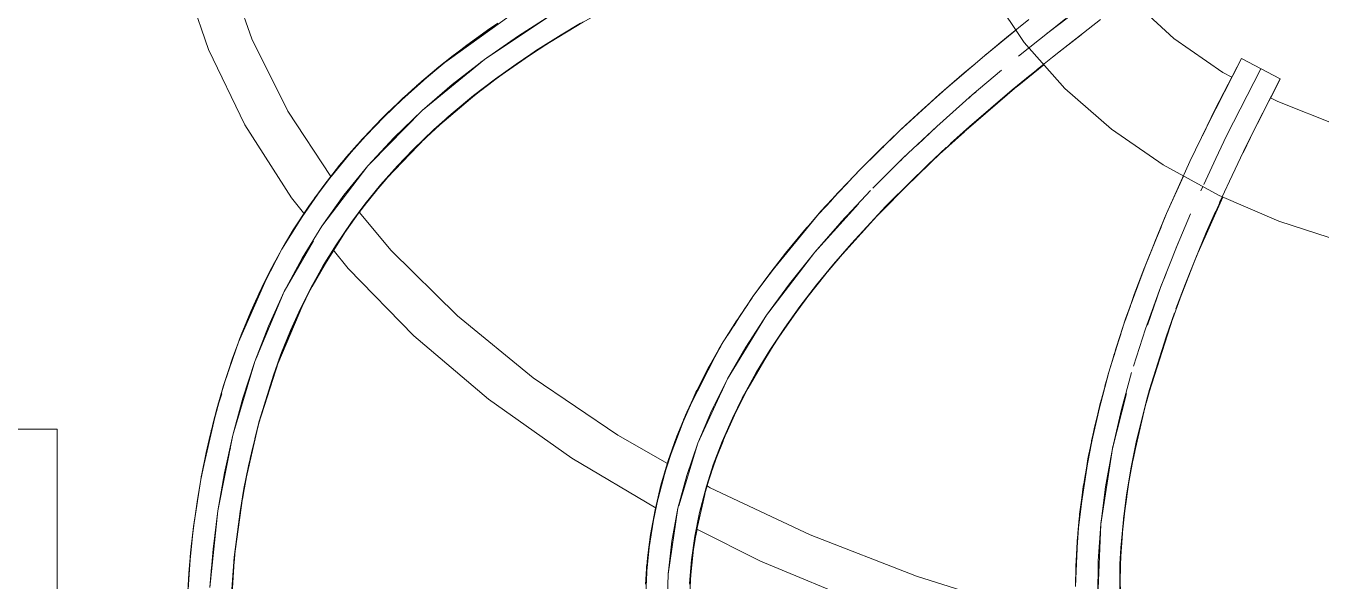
# Model space of a CAD drawing. Header units: inches. Extents: x -578 to 1873, y 397 to 1812.
# Drawn here: x 727.3 to 786.1, y 870.4 to 895.6 of the extents above; entities that cross this region are included whole.
import ezdxf

# ---------------------------------------------------------------- set-up
doc = ezdxf.new("R2010")
doc.units = ezdxf.units.IN
doc.header["$MEASUREMENT"] = 0
for name, color, linetype, lineweight in [('A-FLOR-HRAL', 11, 'Continuous', 9), ('A-GENM', 13, 'Continuous', 9), ('A-WALL', 113, 'Continuous', 13)]:
    doc.layers.add(name, color=color, linetype=linetype, lineweight=lineweight)

# ---------------------------------------------------------------- blocks, each defined once
blk = doc.blocks.new('3D Cad File Example_dwg_Railing - Balustrade Pier_23-1718561-_3D_-3549-Level 1')
at = {"layer": 'A-FLOR-HRAL'}
for p, q in [((-9.556, -4.622), (-9.556, 9.556)), ((-7.623, 9.556), (-9.556, 9.556)), ((-0.447, 9.556), (-4.288, 9.556)), ((9.556, 9.556), (1.553, 9.556)), ((9.556, -2.996), (9.556, 9.556)), ((9.556, -9.556), (9.556, -5.425)), ((-9.556, -9.556), (-9.556, -7.3)), ((-9.556, -9.556), (-6.633, -9.556)), ((-2.589, -9.556), (-0.447, -9.556)), ((1.553, -9.556), (9.556, -9.556))]:
    blk.add_line(p, q, dxfattribs=at)
blk = doc.blocks.new('3D Cad File Example_dwg_Railing - Railing-2111524-_3D_-3550-Level 1')
at = {"layer": 'A-FLOR-HRAL'}
for p, q in [((-185.453, -311.58), (-185.453, -345.593)), ((-171.653, -311.58), (-171.653, -317.974)), ((-178.553, -317.334), (-178.553, -345.593)), ((-171.653, -322.561), (-171.653, -345.593))]:
    blk.add_line(p, q, dxfattribs=at)
blk.add_blockref('3D Cad File Example_dwg_Railing - Balustrade Pier_23-1718561-_3D_-3549-Level 1', (-178.553, -302.023))
blk = doc.blocks.new('3D Cad File Example_dwg_AC_Bandstand Canopy - AC_Bandstand Canopy-1783121-_3D_-3560-Level 1')
at = {"layer": 'A-GENM'}
for p, q in [((-60.154, -10.123), (-61.329, -6.774)), ((-63.311, -7.11), (-62.119, -10.607)), ((-25.046, -10.297), (-26.579, -7.983)), ((-18.243, -10.104), (-20.137, -8.359)), ((-58.507, -13.418), (-60.154, -10.123)), ((-25.046, -10.297), (-23.195, -12.384)), ((-16.022, -11.652), (-18.243, -10.104)), ((-60.459, -14.031), (-62.119, -10.607)), ((-15.613, -11.868), (-16.022, -11.652)), ((-23.195, -12.384), (-21.075, -14.238)), ((-13.515, -12.978), (-13.845, -12.803)), ((-56.559, -16.382), (-58.507, -13.418)), ((-10.769, -14.065), (-13.515, -12.978)), ((-58.34, -17.359), (-60.459, -14.031)), ((-21.075, -14.238), (-18.725, -15.86)), ((-18.725, -15.86), (-16.178, -17.25)), ((-57.796, -18.039), (-58.34, -17.359)), ((-13.466, -18.411), (-16.178, -17.25)), ((-53.819, -19.745), (-55.266, -17.997)), ((-10.617, -19.342), (-13.466, -18.411)), ((-55.775, -20.563), (-56.456, -19.713)), ((-53.819, -19.745), (-50.802, -22.718)), ((-55.775, -20.563), (-52.784, -23.617)), ((-47.36, -25.525), (-50.802, -22.718)), ((-49.385, -26.498), (-52.784, -23.617)), ((-47.36, -25.525), (-43.52, -28.137)), ((-49.385, -26.498), (-45.606, -29.18)), ((-41.258, -29.422), (-43.52, -28.137)), ((-45.606, -29.18), (-41.775, -31.463)), ((-39.312, -30.528), (-39.453, -30.448)), ((-34.772, -32.673), (-39.312, -30.528)), ((-37.022, -33.865), (-39.928, -32.414)), ((-34.772, -32.673), (-29.937, -34.552)), ((-37.022, -33.865), (-32.282, -35.829)), ((-24.848, -36.146), (-29.937, -34.552))]:
    blk.add_line(p, q, dxfattribs=at)
blk = doc.blocks.new('3D Cad File Example_dwg_AC_Bandstand Canopy Rib Centerplane - AC_Bandstand Canopy Rib Centerplane-1775953-_3D_-V106-Level 1')
at = {"layer": 'A-GENM'}
for p, q in [((-146.392, -273.552), (-149.58, -275.67)), ((-148.031, -274.588), (-146.392, -273.552)), ((-148.031, -274.588), (-149.58, -275.67)), ((-148.031, -274.588), (-148.134, -274.664)), ((-148.031, -274.588), (-147.931, -274.528)), ((-152.409, -277.979), (-149.58, -275.67)), ((-151.04, -276.8), (-149.58, -275.67)), ((-149.58, -275.67), (-150.347, -276.296)), ((-149.736, -275.791), (-149.58, -275.67)), ((-149.404, -275.543), (-149.58, -275.67)), ((-152.409, -277.979), (-151.04, -276.8)), ((-150.967, -276.746), (-151.04, -276.8)), ((-152.409, -277.979), (-154.737, -280.358)), ((-153.686, -279.21), (-152.409, -277.979)), ((-154.871, -280.495), (-153.206, -278.794)), ((-153.686, -279.21), (-154.871, -280.495)), ((-153.686, -279.21), (-153.769, -279.306)), ((-153.686, -279.21), (-153.638, -279.166)), ((-154.871, -280.495), (-156.961, -283.234)), ((-154.871, -280.495), (-155.963, -281.836)), ((-154.871, -280.495), (-155.417, -281.183)), ((-154.679, -280.281), (-154.871, -280.495)), ((-155.963, -281.836), (-156.961, -283.234)), ((-156.961, -283.234), (-156.709, -282.871)), ((-157.864, -284.692), (-156.961, -283.234)), ((-158.672, -286.21), (-157.344, -283.901)), ((-157.864, -284.692), (-158.672, -286.21)), ((-157.864, -284.692), (-158.106, -285.183)), ((-158.672, -286.21), (-160.015, -289.397)), ((-158.672, -286.21), (-159.388, -287.781)), ((-159.078, -287.152), (-159.388, -287.781)), ((-159.388, -287.781), (-160.015, -289.397)), ((-161.013, -292.74), (-160.015, -289.397)), ((-160.015, -289.397), (-160.556, -291.053)), ((-160.315, -290.332), (-160.015, -289.397)), ((-160.015, -289.397), (-159.863, -289.035)), ((-160.015, -289.397), (-159.994, -289.341)), ((-161.013, -292.74), (-160.556, -291.053)), ((-160.677, -291.548), (-160.556, -291.053)), ((-160.476, -290.827), (-160.556, -291.053)), ((-160.832, -292.058), (-161.013, -292.74)), ((-161.688, -296.183), (-161.013, -292.74)), ((-161.389, -294.453), (-161.013, -292.74)), ((-161.135, -293.289), (-161.013, -292.74)), ((-161.13, -293.396), (-161.118, -293.345)), ((-161.688, -296.183), (-161.389, -294.453)), ((-161.59, -295.625), (-161.688, -296.183)), ((-162.062, -299.668), (-161.688, -296.183)), ((-161.688, -296.183), (-161.911, -297.924)), ((-161.821, -297.239), (-161.688, -296.183)), ((-161.911, -297.924), (-161.821, -297.326)), ((-162.062, -299.668), (-161.911, -297.924)), ((-161.925, -298.136), (-161.911, -297.924)), ((-161.983, -298.736), (-162.062, -299.668))]:
    blk.add_line(p, q, dxfattribs=at)
blk = doc.blocks.new('3D Cad File Example_dwg_AC_Bandstand Canopy Rib Centerplane - AC_Bandstand Canopy Rib Centerplane-1775952-_3D_-3565-Level 1')
at = {"layer": 'A-GENM'}
for p, q in [((-58.774, -230.139), (-58.722, -228.619)), ((-59.219, -233.146), (-58.774, -230.139)), ((-58.939, -231.649), (-58.774, -230.139)), ((-58.774, -230.139), (-58.796, -230.328)), ((-58.939, -231.649), (-58.9, -231.115)), ((-58.939, -231.649), (-59.219, -233.146)), ((-58.939, -231.649), (-58.978, -231.824)), ((-59.219, -233.146), (-59.177, -232.925)), ((-59.252, -233.253), (-60.124, -236.103)), ((-59.219, -233.146), (-59.615, -234.63)), ((-59.615, -234.63), (-60.124, -236.103)), ((-60.124, -236.103), (-61.473, -239.021)), ((-60.744, -237.566), (-60.124, -236.103)), ((-60.744, -237.566), (-61.473, -239.021)), ((-60.832, -237.731), (-60.744, -237.566)), ((-60.713, -237.486), (-60.744, -237.566)), ((-61.167, -238.36), (-61.473, -239.021)), ((-61.412, -238.902), (-61.473, -239.021)), ((-63.25, -241.909), (-61.473, -239.021)), ((-62.309, -240.468), (-61.473, -239.021)), ((-61.671, -239.369), (-61.473, -239.021)), ((-63.25, -241.909), (-62.309, -240.468)), ((-62.309, -240.468), (-62.363, -240.546)), ((-62.309, -240.468), (-62.249, -240.356)), ((-63.25, -241.909), (-65.437, -244.777)), ((-63.25, -241.909), (-64.293, -243.345)), ((-63.407, -242.128), (-63.25, -241.909)), ((-63.038, -241.58), (-63.25, -241.909)), ((-64.293, -243.345), (-65.437, -244.777)), ((-64.293, -243.345), (-64.36, -243.424)), ((-64.256, -243.291), (-64.293, -243.345)), ((-65.437, -244.777), (-67.426, -246.977)), ((-65.437, -244.777), (-66.68, -246.206)), ((-65.546, -244.904), (-65.437, -244.777)), ((-65.148, -244.411), (-65.437, -244.777)), ((-67.964, -247.575), (-66.68, -246.206)), ((-66.68, -246.206), (-66.794, -246.323)), ((-66.61, -246.122), (-66.68, -246.206)), ((-68.079, -247.694), (-69.453, -249.062)), ((-69.328, -248.934), (-69.453, -249.062)), ((-69.453, -249.062), (-70.978, -250.492)), ((-69.575, -249.174), (-69.453, -249.062)), ((-70.108, -249.651), (-70.978, -250.492)), ((-72.594, -251.923), (-70.978, -250.492)), ((-71.254, -250.73), (-70.978, -250.492)), ((-70.917, -250.433), (-70.978, -250.492)), ((-73.923, -253.043), (-72.594, -251.923)), ((-72.751, -252.052), (-72.594, -251.923)), ((-72.594, -251.923), (-72.438, -251.781)), ((-76.088, -254.799), (-74.699, -253.681)), ((-76.088, -254.799), (-79.917, -257.699)), ((-76.088, -254.799), (-76.853, -255.395)), ((-76.088, -254.799), (-76.254, -254.925)), ((-76.088, -254.799), (-76.005, -254.731))]:
    blk.add_line(p, q, dxfattribs=at)
blk = doc.blocks.new('3D Cad File Example_dwg_AC_Bandstand Canopy Rib Centerplane - AC_Bandstand Canopy Rib Centerplane-1775951-_3D_-3564-Level 1')
at = {"layer": 'A-GENM'}
for p, q in [((-131.004, -194.121), (-133.727, -194.507)), ((-131.788, -194.218), (-131.638, -194.198)), ((-131.004, -194.121), (-131.638, -194.198)), ((-131.004, -194.121), (-128.347, -193.887)), ((-129.668, -193.985), (-131.004, -194.121)), ((-129.668, -193.985), (-128.347, -193.887)), ((-129.227, -193.958), (-127.039, -193.827)), ((-128.347, -193.887), (-125.745, -193.805)), ((-128.347, -193.887), (-127.039, -193.827)), ((-127.039, -193.827), (-127.09, -193.828)), ((-125.745, -193.805), (-127.039, -193.827)), ((-126.727, -193.823), (-127.039, -193.827)), ((-125.548, -193.824), (-127.039, -193.827)), ((-125.51, -193.811), (-125.745, -193.805)), ((-124.597, -193.82), (-125.745, -193.805)), ((-123.721, -193.861), (-125.461, -193.813)), ((-123.187, -193.876), (-124.328, -193.827)), ((-123.187, -193.876), (-123.604, -193.865)), ((-121.922, -193.969), (-123.324, -193.888)), ((-123.187, -193.876), (-122.024, -193.98)), ((-121.922, -193.969), (-123.187, -193.876)), ((-121.922, -193.969), (-122.075, -193.957)), ((-121.922, -193.969), (-120.663, -194.101)), ((-121.922, -193.969), (-119.411, -194.271)), ((-121.922, -193.969), (-121.508, -194.016)), ((-121.695, -194.009), (-120.663, -194.101)), ((-120.663, -194.101), (-120.209, -194.169)), ((-120.663, -194.101), (-119.411, -194.271)), ((-119.813, -194.229), (-118.354, -194.45)), ((-133.721, -194.506), (-136.528, -195.046)), ((-133.727, -194.507), (-136.528, -195.046)), ((-133.721, -194.506), (-134.744, -194.703)), ((-133.815, -194.523), (-133.721, -194.506)), ((-133.721, -194.506), (-133.727, -194.507)), ((-133.537, -194.478), (-133.721, -194.506)), ((-119.411, -194.271), (-119.548, -194.251)), ((-118.162, -194.479), (-119.411, -194.271)), ((-119.411, -194.271), (-116.917, -194.726)), ((-119.411, -194.271), (-118.671, -194.405)), ((-116.729, -194.785), (-118.162, -194.479)), ((-118.162, -194.479), (-116.917, -194.726)), ((-116.58, -194.806), (-116.917, -194.726)), ((-114.43, -195.335), (-116.917, -194.726)), ((-115.673, -195.011), (-116.917, -194.726)), ((-115.673, -195.011), (-116.146, -194.91)), ((-115.673, -195.011), (-114.928, -195.217)), ((-114.43, -195.335), (-115.673, -195.011)), ((-114.633, -195.281), (-114.43, -195.335)), ((-114.43, -195.335), (-113.186, -195.698)), ((-114.43, -195.335), (-111.939, -196.099)), ((-114.43, -195.335), (-113.585, -195.592)), ((-114.166, -195.427), (-113.189, -195.697)), ((-113.186, -195.698), (-112.969, -195.771)), ((-113.186, -195.698), (-111.939, -196.099)), ((-112.291, -195.999), (-111.365, -196.311)), ((-111.939, -196.099), (-112.006, -196.077)), ((-111.449, -196.274), (-111.939, -196.099)), ((-109.434, -197.018), (-111.939, -196.099)), ((-110.689, -196.539), (-111.939, -196.099)), ((-110.786, -196.506), (-110.689, -196.539)), ((-109.703, -196.929), (-110.689, -196.539)), ((-109.434, -197.018), (-110.689, -196.539)), ((-109.738, -196.9), (-109.434, -197.018)), ((-109.012, -197.189), (-109.434, -197.018)), ((-108.172, -197.535), (-109.434, -197.018)), ((-109.434, -197.018), (-107.32, -197.914)), ((-109.434, -197.018), (-106.902, -198.092)), ((-108.172, -197.535), (-108.69, -197.33)), ((-108.172, -197.535), (-107.724, -197.737)), ((-108.172, -197.535), (-106.902, -198.092)), ((-104.334, -199.321), (-106.902, -198.092)), ((-105.623, -198.687), (-106.902, -198.092)), ((-106.583, -198.253), (-105.623, -198.687)), ((-104.334, -199.321), (-106.497, -198.286)), ((-104.334, -199.321), (-105.623, -198.687)), ((-104.334, -199.321), (-104.623, -199.178)), ((-101.719, -200.707), (-104.334, -199.321)), ((-103.033, -199.995), (-104.334, -199.321)), ((-103.713, -199.644), (-104.334, -199.321)), ((-103.033, -199.995), (-103.311, -199.854)), ((-102.503, -200.289), (-103.033, -199.995)), ((-101.719, -200.707), (-103.033, -199.995)), ((-101.719, -200.707), (-102.21, -200.44)), ((-100.39, -201.459), (-101.719, -200.707)), ((-101.719, -200.707), (-100.952, -201.141)), ((-101.719, -200.707), (-99.046, -202.249)), ((-100.39, -201.459), (-101.016, -201.112)), ((-100.39, -201.459), (-100.258, -201.538)), ((-100.39, -201.459), (-99.046, -202.249)), ((-99.906, -201.744), (-99.046, -202.249)), ((-98.341, -202.682), (-99.046, -202.249)), ((-96.33, -203.947), (-99.046, -202.249)), ((-99.046, -202.249), (-97.691, -203.079)), ((-97.9, -202.953), (-97.691, -203.079)), ((-97.691, -203.079), (-97.076, -203.48)), ((-96.33, -203.947), (-97.691, -203.079)), ((-97.017, -203.508), (-96.33, -203.947)), ((-96.33, -203.947), (-95.339, -204.609)), ((-96.33, -203.947), (-94.972, -204.854)), ((-96.33, -203.947), (-93.621, -205.799)), ((-95.698, -204.38), (-94.972, -204.854)), ((-94.845, -204.945), (-94.972, -204.854)), ((-94.972, -204.854), (-93.621, -205.799)), ((-94.608, -205.109), (-93.621, -205.799)), ((-93.652, -205.801), (-93.943, -205.593)), ((-92.286, -206.782), (-93.621, -205.799)), ((-90.973, -207.804), (-93.621, -205.799)), ((-93.621, -205.799), (-92.882, -206.343)), ((-92.286, -206.782), (-92.532, -206.606)), ((-92.286, -206.782), (-91.591, -207.339)), ((-92.286, -206.782), (-90.973, -207.804)), ((-90.973, -207.804), (-91.789, -207.17)), ((-89.688, -208.862), (-90.973, -207.804)), ((-90.973, -207.804), (-89.89, -208.697)), ((-90.973, -207.804), (-88.438, -209.959)), ((-90.606, -208.128), (-89.688, -208.862)), ((-89.688, -208.862), (-88.438, -209.959)), ((-89.364, -209.145), (-88.438, -209.959)), ((-89.037, -209.453), (-88.23, -210.185)), ((-87.803, -210.55), (-88.438, -209.959)), ((-88.438, -209.959), (-86.069, -212.263)), ((-88.438, -209.959), (-87.229, -211.092)), ((-87.505, -210.842), (-87.229, -211.092)), ((-86.567, -211.787), (-87.229, -211.092)), ((-86.069, -212.263), (-87.229, -211.092)), ((-86.93, -211.4), (-86.069, -212.263)), ((-84.964, -213.47), (-86.069, -212.263)), ((-83.921, -214.714), (-86.069, -212.263)), ((-86.069, -212.263), (-85.552, -212.83)), ((-84.964, -213.47), (-85.832, -212.56)), ((-84.964, -213.47), (-83.921, -214.714)), ((-84.38, -214.2), (-83.679, -215.077)), ((-83.921, -214.714), (-84.361, -214.187)), ((-83.469, -215.298), (-83.921, -214.714)), ((-82.046, -217.31), (-83.921, -214.714)), ((-82.946, -215.994), (-83.921, -214.714)), ((-83.04, -215.876), (-82.946, -215.994)), ((-82.946, -215.994), (-82.346, -216.925)), ((-82.046, -217.31), (-82.946, -215.994)), ((-82.728, -216.329), (-82.046, -217.31)), ((-81.995, -217.393), (-82.046, -217.31)), ((-82.046, -217.31), (-80.497, -220.05)), ((-82.046, -217.31), (-81.227, -218.662)), ((-81.704, -217.921), (-81.227, -218.662)), ((-81.133, -218.857), (-81.227, -218.662)), ((-80.497, -220.05), (-81.227, -218.662)), ((-80.623, -219.811), (-80.497, -220.05)), ((-80.248, -220.677), (-80.565, -220.026)), ((-80.316, -220.44), (-80.497, -220.05)), ((-79.328, -222.932), (-80.497, -220.05)), ((-79.862, -221.473), (-80.497, -220.05)), ((-79.328, -222.932), (-79.862, -221.473)), ((-79.682, -222.008), (-79.328, -222.932)), ((-79.482, -222.642), (-79.661, -222.092)), ((-79.305, -223.007), (-79.328, -222.932)), ((-78.902, -224.425), (-79.328, -222.932)), ((-79.328, -222.932), (-79.142, -223.691)), ((-78.59, -225.954), (-79.051, -224.066)), ((-78.902, -224.425), (-78.974, -224.205)), ((-78.902, -224.425), (-78.821, -224.916)), ((-78.902, -224.425), (-78.59, -225.954)), ((-78.59, -225.954), (-78.39, -227.517)), ((-78.59, -225.954), (-78.381, -228.219)), ((-78.484, -226.946), (-78.39, -227.517)), ((-78.39, -227.517), (-78.298, -229.115)), ((-78.431, -232.417), (-78.298, -229.115)), ((-78.313, -230.748), (-78.298, -229.115)), ((-78.296, -229.347), (-78.298, -229.115)), ((-78.313, -230.748), (-78.431, -232.417)), ((-78.965, -235.859), (-78.431, -232.417)), ((-78.65, -234.12), (-78.431, -232.417)), ((-78.431, -232.417), (-78.453, -232.602)), ((-78.407, -231.952), (-78.431, -232.417)), ((-78.965, -235.859), (-78.65, -234.12)), ((-78.677, -234.255), (-78.65, -234.12)), ((-78.639, -234.011), (-78.65, -234.12)), ((-78.965, -235.859), (-78.863, -235.273)), ((-79.599, -238.351), (-78.965, -235.859)), ((-79.376, -237.634), (-78.965, -235.859)), ((-78.987, -235.962), (-78.965, -235.859)), ((-79.839, -239.306), (-79.376, -237.634)), ((-79.926, -239.595), (-80.468, -241.289)), ((-81.144, -243.171), (-80.468, -241.289)), ((-80.468, -241.289), (-80.485, -241.335)), ((-80.458, -241.255), (-80.468, -241.289)), ((-81.144, -243.171), (-80.562, -241.458)), ((-81.144, -243.171), (-81.062, -242.937)), ((-81.144, -243.171), (-81.903, -245.088)), ((-81.144, -243.171), (-81.405, -243.803)), ((-81.144, -243.171), (-81.21, -243.333)), ((-82.52, -246.526), (-81.903, -245.088)), ((-81.964, -245.226), (-81.903, -245.088)), ((-81.867, -244.993), (-81.903, -245.088)), ((-82.982, -247.563), (-83.072, -247.759)), ((-83.114, -247.849), (-83.658, -249.031)), ((-83.658, -249.031), (-84.153, -250.059)), ((-84.153, -250.059), (-85.709, -253.118))]:
    blk.add_line(p, q, dxfattribs=at)
blk = doc.blocks.new('3D Cad File Example_dwg-2744-Level 1')
at = {"layer": 'A-WALL'}
for p, q in [((-151.643, -276.001), (-147.979, -273.36)), ((-143.956, -273.312), (-146.094, -274.54)), ((-149.007, -274.04), (-150.996, -275.487)), ((-148.972, -274.016), (-150.369, -275.01)), ((-150.369, -275.01), (-149.33, -274.262)), ((-149.118, -274.12), (-149.33, -274.262)), ((-145.081, -273.959), (-146.972, -275.111)), ((-145.211, -274.015), (-146.094, -274.54)), ((-124.831, -273.852), (-125.853, -274.673)), ((-123.603, -275.431), (-121.572, -273.855)), ((-149.74, -274.573), (-150.369, -275.01)), ((-148.14, -275.87), (-146.094, -274.54)), ((-146.094, -274.54), (-147.136, -275.197)), ((-146.223, -274.634), (-146.625, -274.886)), ((-125.42, -274.331), (-126.849, -275.493)), ((-125.853, -274.673), (-126.849, -275.493)), ((-126.196, -274.959), (-125.853, -274.673)), ((-125.853, -274.673), (-126.103, -274.884)), ((-125.853, -274.673), (-125.422, -274.329)), ((-125.853, -274.673), (-125.518, -274.408)), ((-125.853, -274.674), (-125.796, -274.627)), ((-125.796, -274.627), (-125.853, -274.673)), ((-123.603, -275.431), (-122.463, -274.543)), ((-150.672, -275.279), (-151.643, -276.001)), ((-150.369, -275.01), (-150.85, -275.38)), ((-150.718, -275.284), (-150.369, -275.01)), ((-150.369, -275.01), (-150.652, -275.236)), ((-148.971, -276.487), (-147.535, -275.477)), ((-148.14, -275.87), (-147.136, -275.197)), ((-147.668, -275.571), (-147.138, -275.219)), ((-147.294, -275.308), (-147.136, -275.197)), ((-146.949, -275.097), (-146.639, -274.903)), ((-126.849, -275.494), (-126.785, -275.439)), ((-124.445, -276.107), (-123.603, -275.431)), ((-123.777, -275.572), (-123.603, -275.431)), ((-153.746, -277.861), (-151.643, -276.001)), ((-150.996, -275.487), (-152.863, -277.042)), ((-151.643, -276.001), (-152.863, -277.042)), ((-151.949, -276.253), (-151.643, -276.001)), ((-151.643, -276.001), (-150.996, -275.487)), ((-151.46, -275.856), (-151.369, -275.78)), ((-151.251, -275.689), (-151.369, -275.78)), ((-150.075, -277.307), (-148.14, -275.87)), ((-149.079, -276.543), (-148.14, -275.87)), ((-126.849, -275.493), (-128.813, -277.178)), ((-127.779, -276.278), (-127.279, -275.861)), ((-127.779, -276.278), (-127.291, -275.872)), ((-127.779, -276.278), (-127.489, -276.041)), ((-125.594, -277.05), (-124.166, -275.889)), ((-125.371, -276.895), (-124.155, -275.902)), ((-116.734, -278.679), (-115.176, -275.616)), ((-116.375, -277.952), (-115.176, -275.616)), ((-116.375, -277.952), (-115.176, -275.616)), ((-113.407, -276.548), (-115.176, -275.616)), ((-152.345, -276.588), (-152.66, -276.869)), ((-152.586, -276.805), (-152.421, -276.653)), ((-152.51, -276.741), (-152.345, -276.588)), ((-151.949, -276.253), (-152.421, -276.653)), ((-152.202, -276.478), (-152.421, -276.653)), ((-152.421, -276.653), (-152.345, -276.588)), ((-152.345, -276.588), (-152.212, -276.478)), ((-151.949, -276.253), (-152.285, -276.553)), ((-151.949, -276.253), (-152.176, -276.459)), ((-151.949, -276.253), (-151.734, -276.083)), ((-151.949, -276.253), (-151.755, -276.107)), ((-150.998, -278.067), (-149.079, -276.543)), ((-150.075, -277.307), (-149.079, -276.543)), ((-149.761, -277.085), (-149.185, -276.646)), ((-149.258, -276.677), (-149.079, -276.543)), ((-148.766, -276.335), (-148.479, -276.13)), ((-127.779, -276.278), (-128.907, -277.261)), ((-128.275, -276.716), (-127.779, -276.278)), ((-128.222, -279.346), (-124.831, -276.43)), ((-127.779, -276.278), (-127.998, -276.478)), ((-125.594, -277.05), (-124.775, -276.375)), ((-125.387, -276.888), (-125.098, -276.647)), ((-114.951, -279.585), (-113.407, -276.548)), ((-113.407, -276.548), (-114.594, -278.862)), ((-114.594, -278.862), (-113.407, -276.548)), ((-113.407, -276.548), (-113.842, -277.405)), ((-113.407, -276.548), (-113.839, -277.406)), ((-113.839, -277.406), (-113.407, -276.548)), ((-154.59, -278.705), (-152.863, -277.042)), ((-152.83, -277.041), (-153.746, -277.861)), ((-153.746, -277.861), (-152.863, -277.042)), ((-153.074, -277.238), (-153.28, -277.421)), ((-149.818, -277.126), (-151.757, -278.757)), ((-151.713, -278.72), (-149.911, -277.203)), ((-149.943, -277.216), (-150.409, -277.592)), ((-130.712, -278.911), (-128.813, -277.178)), ((-129.712, -277.984), (-128.744, -277.117)), ((-128.813, -277.178), (-128.907, -277.261)), ((-125.594, -277.05), (-127.534, -278.716)), ((-153.5, -277.633), (-153.28, -277.421)), ((-150.075, -277.307), (-151.878, -278.849)), ((-150.998, -278.067), (-150.075, -277.307)), ((-150.605, -277.75), (-150.998, -278.067)), ((-130.712, -278.911), (-128.907, -277.261)), ((-129.712, -277.984), (-129.308, -277.627)), ((-129.712, -277.984), (-129.484, -277.789)), ((-153.746, -277.861), (-155.36, -279.536)), ((-153.746, -277.861), (-154.59, -278.705)), ((-154.373, -278.488), (-154.178, -278.285)), ((-154.178, -278.285), (-154.273, -278.388)), ((-154.269, -278.385), (-154.178, -278.285)), ((-154.02, -278.128), (-154.208, -278.326)), ((-154.02, -278.128), (-154.178, -278.285)), ((-154.178, -278.285), (-154.051, -278.163)), ((-154.178, -278.285), (-154.07, -278.185)), ((-154.02, -278.128), (-154.139, -278.257)), ((-154.02, -278.128), (-153.746, -277.861)), ((-154.02, -278.128), (-153.775, -277.902)), ((-153.776, -277.908), (-154.02, -278.128)), ((-150.998, -278.067), (-152.818, -279.754)), ((-150.998, -278.067), (-151.878, -278.849)), ((-150.998, -278.067), (-151.286, -278.324)), ((-130.648, -278.851), (-129.712, -277.984)), ((-130.161, -278.408), (-129.712, -277.984)), ((-130.151, -278.399), (-129.712, -277.984)), ((-116.9, -279.039), (-116.375, -277.952)), ((-116.375, -277.952), (-116.734, -278.679)), ((-116.575, -278.366), (-116.734, -278.679)), ((-156.16, -280.473), (-154.59, -278.705)), ((-155.36, -279.536), (-154.59, -278.705)), ((-155.033, -279.176), (-154.828, -278.963)), ((-153.529, -280.496), (-151.878, -278.849)), ((-152.818, -279.754), (-151.878, -278.849)), ((-151.634, -278.657), (-151.552, -278.584)), ((-130.712, -278.911), (-132.534, -280.7)), ((-130.712, -278.911), (-131.64, -279.805)), ((-130.712, -278.912), (-130.648, -278.851)), ((-129.407, -280.43), (-127.534, -278.716)), ((-128.889, -279.961), (-127.759, -278.947)), ((-128.391, -279.488), (-127.534, -278.716)), ((-128.004, -279.146), (-127.687, -278.866)), ((-117.51, -280.301), (-116.734, -278.679)), ((-116.949, -279.137), (-116.734, -278.679)), ((-114.594, -278.862), (-115.1, -279.91)), ((-114.951, -279.585), (-114.594, -278.862)), ((-155.36, -279.536), (-156.881, -281.391)), ((-155.36, -279.536), (-156.16, -280.473)), ((-155.36, -279.536), (-155.845, -280.095)), ((-154.882, -279.035), (-155.36, -279.536)), ((-155.033, -279.176), (-155.173, -279.335)), ((-152.233, -279.206), (-154.011, -281.063)), ((-152.229, -279.208), (-152.513, -279.482)), ((-114.951, -279.585), (-115.718, -281.191)), ((-115.139, -279.985), (-114.951, -279.585)), ((-114.886, -279.459), (-114.951, -279.585)), ((-156.015, -280.301), (-155.9, -280.159)), ((-155.9, -280.159), (-155.976, -280.257)), ((-155.9, -280.159), (-155.973, -280.254)), ((-155.845, -280.095), (-155.963, -280.242)), ((-155.701, -279.934), (-155.9, -280.159)), ((-155.9, -280.159), (-155.791, -280.041)), ((-155.9, -280.159), (-155.845, -280.095)), ((-155.845, -280.095), (-155.897, -280.165)), ((-155.692, -279.929), (-155.845, -280.095)), ((-155.737, -279.978), (-155.845, -280.095)), ((-152.818, -279.754), (-154.294, -281.358)), ((-153.18, -280.148), (-153.876, -280.904)), ((-152.818, -279.754), (-153.529, -280.496)), ((-131.64, -279.805), (-132.534, -280.7)), ((-131.946, -280.118), (-131.64, -279.805)), ((-131.852, -280.027), (-131.64, -279.805)), ((-131.446, -279.628), (-131.64, -279.805)), ((-131.584, -279.75), (-131.64, -279.805)), ((-128.755, -279.834), (-131.329, -282.33)), ((-130.42, -281.45), (-128.796, -279.876)), ((-128.584, -279.664), (-129.407, -280.43)), ((-156.16, -280.473), (-157.561, -282.337)), ((-156.16, -280.473), (-156.881, -281.391)), ((-156.366, -280.747), (-156.881, -281.391)), ((-156.562, -280.978), (-156.374, -280.745)), ((-155.014, -282.243), (-153.529, -280.496)), ((-154.294, -281.358), (-153.529, -280.496)), ((-154.204, -281.29), (-153.634, -280.641)), ((-134.265, -282.549), (-132.534, -280.7)), ((-132.485, -280.65), (-133.382, -281.585)), ((-131.201, -282.198), (-129.407, -280.43)), ((-118.055, -281.49), (-117.51, -280.301)), ((-155.619, -283.052), (-154.294, -281.358)), ((-155.014, -282.243), (-154.294, -281.358)), ((-133.062, -281.264), (-133.535, -281.749)), ((-133.508, -281.719), (-133.024, -281.224)), ((-130.247, -281.278), (-131.725, -282.764)), ((-130.315, -281.329), (-131.264, -282.265)), ((-118.573, -282.668), (-117.806, -280.961)), ((-118.055, -281.49), (-117.844, -281.042)), ((-117.854, -281.058), (-118.055, -281.49)), ((-116.164, -282.165), (-115.718, -281.191)), ((-156.881, -281.391), (-158.264, -283.413)), ((-158.116, -283.177), (-156.881, -281.391)), ((-156.881, -281.391), (-157.561, -282.337)), ((-157.282, -281.939), (-157.349, -282.043)), ((-157.182, -281.811), (-157.282, -281.939)), ((-155.307, -282.655), (-154.656, -281.822)), ((-155.291, -282.632), (-154.663, -281.83)), ((-155.038, -282.311), (-154.466, -281.598)), ((-133.382, -281.585), (-134.241, -282.522)), ((-133.508, -281.719), (-134.169, -282.447)), ((-133.886, -282.144), (-133.508, -281.719)), ((-133.794, -282.039), (-133.535, -281.749)), ((-133.382, -281.585), (-133.535, -281.749)), ((-133.535, -281.749), (-133.508, -281.719)), ((-133.382, -281.585), (-133.443, -281.653)), ((-118.055, -281.49), (-118.573, -282.668)), ((-118.241, -281.923), (-118.055, -281.49)), ((-118.055, -281.49), (-118.184, -281.799)), ((-117.139, -284.44), (-116.016, -281.919)), ((-116.769, -283.535), (-116.04, -281.909)), ((-158.784, -284.287), (-157.561, -282.337)), ((-158.264, -283.413), (-157.561, -282.337)), ((-156.32, -284.081), (-155.014, -282.243)), ((-155.619, -283.052), (-155.014, -282.243)), ((-155.131, -282.427), (-155.26, -282.604)), ((-134.392, -282.692), (-133.808, -282.079)), ((-134.252, -282.538), (-134.392, -282.692)), ((-131.329, -282.33), (-133.715, -284.969)), ((-132.9, -284.024), (-131.201, -282.198)), ((-131.329, -282.33), (-132.9, -284.024)), ((-131.329, -282.33), (-131.201, -282.198)), ((-131.274, -282.275), (-131.329, -282.33)), ((-157.911, -282.872), (-158.116, -283.177)), ((-158.062, -283.103), (-158.116, -283.177)), ((-158.062, -283.097), (-158, -282.996)), ((-158, -282.996), (-157.775, -282.664)), ((-156.32, -284.081), (-155.619, -283.052)), ((-155.619, -283.052), (-155.315, -282.664)), ((-136.655, -285.451), (-134.392, -282.692)), ((-135.887, -284.463), (-134.265, -282.549)), ((-135.887, -284.463), (-134.392, -282.692)), ((-135.097, -283.505), (-134.392, -282.692)), ((-135.097, -283.505), (-134.735, -283.099)), ((-134.265, -282.549), (-134.392, -282.692)), ((-118.573, -282.668), (-119.552, -285.052)), ((-119.113, -283.952), (-118.587, -282.699)), ((-116.347, -282.574), (-116.769, -283.535)), ((-158.784, -284.287), (-158.264, -283.413)), ((-158.422, -283.679), (-158.617, -283.998)), ((-158.116, -283.177), (-158.276, -283.439)), ((-158.116, -283.177), (-158.264, -283.413)), ((-158.116, -283.177), (-158.202, -283.331)), ((-157.179, -285.549), (-155.838, -283.403)), ((-135.03, -283.427), (-135.892, -284.469)), ((-135.097, -283.505), (-135.466, -283.964)), ((-135.03, -283.427), (-135.356, -283.832)), ((-135.03, -283.427), (-135.097, -283.505)), ((-135.03, -283.427), (-134.909, -283.291)), ((-134.94, -283.326), (-135.03, -283.427)), ((-135.03, -283.427), (-134.961, -283.347)), ((-119.113, -283.952), (-118.915, -283.493)), ((-119.097, -283.914), (-118.824, -283.278)), ((-119.097, -283.914), (-118.826, -283.283)), ((-118.945, -283.574), (-119.097, -283.914)), ((-116.769, -283.535), (-117.734, -285.896)), ((-116.769, -283.535), (-117.28, -284.754)), ((-159.828, -286.308), (-158.784, -284.287)), ((-159.326, -285.287), (-158.784, -284.287)), ((-158.648, -284.052), (-158.711, -284.164)), ((-158.617, -283.998), (-158.661, -284.081)), ((-158.66, -284.079), (-158.617, -283.998)), ((-158.648, -284.052), (-158.514, -283.832)), ((-158.648, -284.052), (-158.592, -283.964)), ((-158.648, -284.052), (-158.617, -283.998)), ((-158.555, -283.903), (-158.617, -283.998)), ((-158.558, -283.907), (-158.617, -283.998)), ((-157.442, -285.999), (-156.32, -284.081)), ((-156.901, -285.026), (-156.32, -284.081)), ((-132.9, -284.024), (-134.485, -285.912)), ((-132.9, -284.024), (-133.715, -284.969)), ((-119.097, -283.914), (-119.566, -285.087)), ((-119.097, -283.914), (-119.281, -284.392)), ((-119.159, -284.068), (-119.113, -283.952)), ((-119.097, -283.914), (-119.113, -283.952)), ((-158.981, -284.651), (-159.192, -285.03)), ((-156.613, -284.616), (-157.406, -285.981)), ((-156.549, -284.487), (-156.904, -285.08)), ((-137.378, -286.443), (-135.887, -284.463)), ((-136.655, -285.451), (-135.887, -284.463)), ((-117.28, -284.754), (-117.957, -286.506)), ((-117.28, -284.754), (-117.734, -285.896)), ((-160.758, -288.518), (-159.326, -285.287)), ((-159.326, -285.287), (-159.828, -286.308)), ((-159.326, -285.287), (-159.626, -285.884)), ((-159.192, -285.03), (-159.264, -285.172)), ((-156.901, -285.026), (-157.934, -286.979)), ((-157.442, -285.999), (-156.901, -285.026)), ((-156.901, -285.026), (-157.018, -285.235)), ((-137.378, -286.443), (-136.655, -285.451)), ((-136.862, -285.743), (-136.655, -285.451)), ((-136.771, -285.623), (-136.655, -285.451)), ((-136.699, -285.523), (-136.566, -285.333)), ((-136.566, -285.333), (-136.655, -285.451)), ((-136.621, -285.406), (-136.566, -285.333)), ((-136.417, -285.147), (-136.566, -285.333)), ((-134.047, -285.391), (-134.92, -286.5)), ((-133.715, -284.969), (-134.485, -285.912)), ((-120.434, -287.455), (-119.552, -285.052)), ((-119.609, -285.204), (-120.434, -287.455)), ((-120.155, -286.661), (-119.566, -285.087)), ((-119.577, -285.117), (-120.041, -286.347)), ((-119.566, -285.087), (-119.552, -285.052)), ((-117.499, -285.32), (-117.966, -286.533)), ((-159.726, -286.099), (-159.646, -285.926)), ((-159.692, -286.03), (-159.646, -285.926)), ((-159.692, -286.03), (-159.646, -285.926)), ((-159.487, -285.612), (-159.646, -285.926)), ((-159.646, -285.926), (-159.573, -285.788)), ((-159.646, -285.926), (-159.626, -285.884)), ((-159.551, -285.744), (-159.626, -285.884)), ((-159.575, -285.792), (-159.626, -285.884)), ((-157.442, -285.999), (-158.387, -287.981)), ((-157.442, -285.999), (-157.934, -286.979)), ((-157.168, -285.541), (-157.463, -286.089)), ((-134.485, -285.912), (-135.936, -287.872)), ((-135.236, -286.892), (-134.485, -285.912)), ((-119.901, -286.003), (-120.155, -286.661)), ((-118.599, -288.272), (-117.734, -285.896)), ((-118.147, -286.995), (-117.734, -285.896)), ((-160.706, -288.38), (-159.828, -286.308)), ((-160.194, -287.121), (-159.913, -286.508)), ((-157.525, -286.192), (-158.185, -287.563)), ((-157.743, -286.597), (-157.876, -286.858)), ((-137.378, -286.443), (-138.719, -288.497)), ((-137.415, -286.495), (-137.809, -287.079)), ((-137.377, -286.443), (-137.415, -286.495)), ((-134.919, -286.498), (-135.54, -287.34)), ((-120.303, -287.097), (-120.155, -286.661)), ((-120.159, -286.696), (-120.041, -286.347)), ((-120.041, -286.347), (-120.155, -286.661)), ((-120.105, -286.527), (-120.041, -286.347)), ((-117.975, -286.556), (-118.296, -287.443)), ((-117.867, -286.269), (-117.923, -286.415)), ((-160.626, -288.173), (-160.194, -287.121)), ((-157.825, -286.815), (-158.962, -289.497)), ((-158.796, -288.985), (-157.876, -286.858)), ((-158.387, -287.981), (-157.934, -286.979)), ((-157.983, -287.095), (-157.876, -286.858)), ((-157.934, -286.979), (-157.876, -286.858)), ((-138.476, -288.125), (-137.929, -287.248)), ((-138.324, -287.857), (-137.929, -287.248)), ((-138.23, -287.748), (-137.929, -287.248)), ((-137.929, -287.248), (-137.609, -286.797)), ((-135.236, -286.892), (-136.606, -288.882)), ((-135.236, -286.892), (-135.936, -287.872)), ((-135.236, -286.892), (-135.301, -286.981)), ((-120.471, -287.565), (-120.221, -286.855)), ((-118.216, -287.183), (-118.599, -288.272)), ((-160.626, -288.173), (-160.353, -287.547)), ((-160.626, -288.173), (-160.353, -287.547)), ((-138.125, -287.547), (-138.664, -288.413)), ((-138.324, -287.857), (-137.962, -287.337)), ((-138.324, -287.857), (-138.125, -287.547)), ((-138.322, -287.878), (-138.125, -287.547)), ((-138.066, -287.46), (-138.125, -287.547)), ((-136.606, -288.882), (-135.638, -287.469)), ((-135.506, -287.292), (-136.265, -288.39)), ((-136.226, -288.328), (-135.638, -287.469)), ((-121.2, -289.875), (-120.434, -287.455)), ((-120.835, -288.672), (-120.434, -287.455)), ((-119.485, -291.164), (-118.287, -287.414)), ((-118.395, -287.713), (-118.589, -288.28)), ((-161.429, -290.486), (-160.706, -288.38)), ((-160.626, -288.173), (-160.758, -288.518)), ((-160.758, -288.518), (-160.706, -288.38)), ((-160.626, -288.173), (-160.68, -288.318)), ((-160.626, -288.173), (-160.665, -288.284)), ((-160.665, -288.284), (-160.626, -288.173)), ((-160.626, -288.173), (-160.663, -288.278)), ((-160.654, -288.256), (-160.626, -288.173)), ((-159.17, -290.008), (-158.387, -287.981)), ((-158.796, -288.985), (-158.387, -287.981)), ((-138.527, -288.203), (-138.324, -287.857)), ((-135.936, -287.872), (-137.22, -289.892)), ((-135.936, -287.872), (-136.606, -288.882)), ((-120.835, -288.672), (-120.66, -288.153)), ((-120.835, -288.672), (-120.682, -288.24)), ((-118.599, -288.272), (-119.345, -290.662)), ((-160.758, -288.518), (-161.429, -290.486)), ((-160.814, -288.681), (-161.02, -289.24)), ((-158.796, -288.985), (-159.851, -292.232)), ((-158.796, -288.985), (-159.17, -290.008)), ((-158.796, -288.985), (-158.918, -289.317)), ((-158.796, -288.985), (-158.689, -288.721)), ((-138.92, -288.836), (-140.382, -291.697)), ((-139.878, -290.615), (-138.719, -288.497)), ((-138.92, -288.836), (-139.878, -290.615)), ((-138.92, -288.836), (-139.401, -289.693)), ((-138.92, -288.836), (-138.719, -288.497)), ((-138.92, -288.836), (-138.838, -288.705)), ((-138.92, -288.836), (-138.836, -288.71)), ((-136.606, -288.882), (-137.863, -291.062)), ((-136.606, -288.882), (-137.22, -289.892)), ((-136.839, -289.299), (-136.401, -288.604)), ((-121.2, -289.875), (-120.835, -288.672)), ((-120.977, -289.139), (-120.933, -288.984)), ((-120.933, -288.984), (-120.977, -289.139)), ((-120.835, -288.672), (-120.962, -289.114)), ((-120.933, -288.984), (-120.88, -288.815)), ((-120.894, -288.86), (-120.933, -288.984)), ((-120.933, -288.984), (-120.903, -288.894)), ((-120.835, -288.672), (-120.88, -288.815)), ((-161.392, -290.366), (-161.02, -289.24)), ((-161.057, -289.395), (-161.329, -290.166)), ((-161.329, -290.166), (-161.057, -289.395)), ((-139.404, -289.698), (-139.344, -289.596)), ((-139.404, -289.698), (-139.349, -289.602)), ((-139.401, -289.693), (-139.157, -289.276)), ((-139.401, -289.693), (-139.225, -289.4)), ((-136.772, -289.188), (-137.594, -290.606)), ((-136.864, -289.331), (-137.577, -290.572)), ((-136.866, -289.334), (-137.57, -290.559)), ((-136.874, -289.347), (-137.543, -290.507)), ((-120.952, -289.054), (-121.022, -289.288)), ((-161.235, -289.915), (-161.392, -290.366)), ((-161.329, -290.166), (-161.392, -290.366)), ((-161.388, -290.366), (-161.329, -290.166)), ((-161.329, -290.166), (-161.372, -290.319)), ((-159.17, -290.008), (-159.804, -292.061)), ((-139.795, -290.461), (-139.404, -289.698)), ((-139.401, -289.693), (-139.6, -290.099)), ((-139.401, -289.693), (-139.579, -290.06)), ((-139.401, -289.693), (-139.404, -289.698)), ((-138.308, -291.967), (-137.22, -289.892)), ((-137.863, -291.062), (-137.22, -289.892)), ((-121.2, -289.875), (-121.833, -292.308)), ((-121.536, -291.097), (-121.2, -289.875)), ((-121.376, -290.513), (-121.248, -290.042)), ((-121.223, -289.957), (-121.248, -290.042)), ((-161.429, -290.486), (-162.011, -292.612)), ((-161.736, -291.544), (-161.429, -290.486)), ((-161.392, -290.366), (-161.69, -291.378)), ((-139.878, -290.615), (-140.829, -292.788)), ((-140.382, -291.697), (-139.878, -290.615)), ((-139.962, -290.787), (-139.918, -290.701)), ((-137.691, -290.765), (-137.863, -291.062)), ((-119.952, -293.059), (-119.345, -290.662)), ((-119.504, -291.289), (-119.237, -290.356)), ((-119.485, -291.164), (-119.345, -290.662)), ((-119.396, -290.864), (-119.254, -290.383)), ((-161.736, -291.544), (-161.51, -290.856)), ((-161.736, -291.544), (-161.569, -290.977)), ((-140.094, -291.11), (-140.382, -291.697)), ((-139.962, -290.787), (-140.151, -291.202)), ((-137.863, -291.062), (-138.773, -293.028)), ((-138.507, -292.453), (-137.863, -291.062)), ((-137.863, -291.062), (-138.308, -291.967)), ((-138.138, -291.66), (-137.696, -290.799)), ((-121.536, -291.097), (-122.094, -293.535)), ((-121.536, -291.097), (-121.833, -292.308)), ((-121.588, -291.299), (-121.699, -291.763)), ((-121.588, -291.299), (-121.617, -291.426)), ((-121.588, -291.299), (-121.615, -291.418)), ((-121.588, -291.299), (-121.614, -291.415)), ((-121.613, -291.408), (-121.588, -291.299)), ((-121.536, -291.097), (-121.588, -291.299)), ((-121.569, -291.232), (-121.588, -291.299)), ((-121.571, -291.237), (-121.588, -291.299)), ((-119.485, -291.164), (-120.198, -294.27)), ((-119.485, -291.164), (-119.952, -293.059)), ((-119.511, -291.316), (-119.47, -291.171)), ((-119.485, -291.164), (-119.505, -291.24)), ((-119.485, -291.164), (-119.407, -290.901)), ((-119.377, -290.827), (-119.478, -291.185)), ((-161.736, -291.544), (-162.443, -294.638)), ((-161.736, -291.544), (-162.011, -292.612)), ((-161.736, -291.544), (-161.917, -292.233)), ((-161.712, -291.462), (-161.69, -291.378)), ((-159.9, -292.47), (-159.737, -291.884)), ((-140.382, -291.697), (-141.257, -294.008)), ((-140.382, -291.697), (-140.829, -292.788)), ((-140.634, -292.313), (-140.471, -291.904)), ((-140.471, -291.904), (-140.526, -292.05)), ((-140.471, -291.904), (-140.523, -292.042)), ((-140.471, -291.904), (-140.419, -291.782)), ((-140.425, -291.802), (-140.471, -291.904)), ((-140.441, -291.841), (-140.471, -291.904)), ((-140.382, -291.697), (-140.419, -291.782)), ((-138.075, -291.522), (-138.597, -292.673)), ((-138.498, -292.431), (-138.107, -291.583)), ((-161.97, -292.445), (-161.99, -292.529)), ((-161.97, -292.445), (-161.853, -291.999)), ((-161.97, -292.445), (-161.917, -292.233)), ((-161.944, -292.352), (-161.97, -292.445)), ((-160.506, -295.167), (-159.851, -292.232)), ((-159.804, -292.061), (-160.304, -294.132)), ((-159.851, -292.232), (-160.304, -294.132)), ((-160.159, -293.543), (-159.79, -292.015)), ((-160.102, -293.294), (-159.851, -292.232)), ((-160.004, -292.893), (-159.802, -292.064)), ((-159.938, -292.625), (-159.817, -292.131)), ((-159.851, -292.232), (-159.804, -292.061)), ((-159.851, -292.232), (-159.809, -292.082)), ((-139.177, -294.092), (-138.308, -291.967)), ((-138.308, -291.967), (-138.773, -293.028)), ((-121.833, -292.308), (-122.31, -294.748)), ((-121.833, -292.308), (-122.094, -293.535)), ((-121.886, -292.543), (-121.979, -292.993)), ((-121.858, -292.424), (-121.886, -292.543)), ((-162.011, -292.612), (-162.463, -294.748)), ((-162.443, -294.638), (-162.011, -292.612)), ((-162.037, -292.734), (-162.219, -293.521)), ((-141.552, -295.008), (-140.829, -292.788)), ((-140.919, -293.029), (-141.224, -293.905)), ((-141.22, -293.894), (-140.829, -292.788)), ((-140.919, -293.029), (-140.872, -292.91)), ((-139.488, -295.058), (-138.773, -293.028)), ((-139.177, -294.092), (-138.773, -293.028)), ((-138.732, -293.005), (-139.045, -293.799)), ((-121.963, -292.954), (-122.094, -293.535)), ((-119.952, -293.059), (-120.397, -295.461)), ((-120.198, -294.27), (-119.952, -293.059)), ((-119.851, -292.694), (-120.06, -293.644)), ((-162.43, -294.572), (-162.219, -293.521)), ((-160.217, -293.777), (-160.137, -293.441)), ((-139.488, -295.058), (-138.969, -293.584)), ((-122.548, -296.529), (-122.094, -293.535)), ((-122.094, -293.535), (-122.31, -294.748)), ((-122.12, -293.669), (-122.147, -293.812)), ((-122.119, -293.675), (-122.147, -293.812)), ((-122.128, -293.726), (-122.147, -293.812)), ((-122.12, -293.669), (-122.139, -293.788)), ((-122.12, -293.669), (-122.132, -293.749)), ((-122.103, -293.582), (-122.12, -293.669)), ((-122.11, -293.623), (-122.12, -293.669)), ((-122.12, -293.669), (-122.11, -293.623)), ((-122.103, -293.582), (-122.094, -293.535)), ((-120.019, -293.492), (-120.111, -293.915)), ((-160.68, -296.21), (-160.304, -294.132)), ((-160.506, -295.167), (-160.304, -294.132)), ((-141.821, -296.127), (-141.22, -293.894)), ((-141.821, -296.127), (-141.257, -294.008)), ((-141.22, -293.894), (-141.552, -295.008)), ((-141.367, -294.422), (-141.257, -294.008)), ((-141.202, -293.839), (-141.257, -294.008)), ((-141.257, -294.008), (-141.22, -293.894)), ((-141.202, -293.839), (-141.22, -293.894)), ((-141.179, -293.777), (-141.202, -293.839)), ((-139.799, -296.246), (-139.177, -294.092)), ((-139.488, -295.058), (-139.177, -294.092)), ((-139.391, -294.834), (-139.1, -293.957)), ((-122.22, -294.242), (-122.147, -293.812)), ((-120.198, -294.27), (-120.397, -295.461)), ((-120.313, -295.055), (-120.164, -294.204)), ((-120.27, -294.755), (-120.198, -294.27)), ((-120.159, -294.093), (-120.198, -294.27)), ((-162.795, -296.885), (-162.463, -294.748)), ((-162.481, -294.865), (-162.619, -295.66)), ((-162.443, -294.638), (-162.463, -294.748)), ((-162.43, -294.572), (-162.451, -294.694)), ((-162.433, -294.588), (-162.446, -294.671)), ((-162.43, -294.572), (-162.445, -294.662)), ((-162.443, -294.638), (-162.433, -294.588)), ((-162.433, -294.588), (-162.442, -294.651)), ((-162.43, -294.572), (-162.433, -294.588)), ((-160.578, -295.652), (-160.418, -294.772)), ((-160.506, -295.167), (-160.436, -294.803)), ((-122.61, -297.191), (-122.31, -294.748)), ((-122.548, -296.529), (-122.31, -294.748)), ((-122.36, -295.065), (-122.326, -294.868)), ((-120.482, -296.253), (-120.287, -294.869)), ((-120.454, -295.997), (-120.285, -294.859)), ((-160.949, -298.349), (-160.506, -295.167)), ((-160.506, -295.167), (-160.68, -296.21)), ((-160.506, -295.167), (-160.558, -295.477)), ((-142.028, -297.256), (-141.552, -295.008)), ((-141.821, -296.127), (-141.552, -295.008)), ((-139.964, -297.227), (-139.565, -295.435)), ((-139.799, -296.246), (-139.488, -295.058)), ((-122.391, -295.356), (-122.462, -295.792)), ((-122.428, -295.582), (-122.36, -295.065)), ((-120.654, -297.853), (-120.397, -295.461)), ((-120.523, -296.418), (-120.397, -295.461)), ((-120.486, -296.294), (-120.363, -295.384)), ((-120.452, -295.979), (-120.301, -294.941)), ((-162.619, -295.66), (-162.774, -296.723)), ((-162.617, -295.742), (-162.774, -296.723)), ((-162.625, -295.79), (-162.774, -296.723)), ((-141.821, -296.127), (-141.737, -295.814)), ((-141.821, -296.127), (-141.76, -295.901)), ((-141.821, -296.127), (-141.808, -296.067)), ((-122.462, -295.792), (-122.548, -296.529)), ((-122.462, -295.792), (-122.527, -296.335)), ((-122.462, -295.792), (-122.478, -295.997)), ((-120.474, -296.176), (-120.386, -295.536)), ((-160.68, -296.21), (-160.943, -298.286)), ((-142.165, -298.318), (-141.821, -296.127)), ((-142.028, -297.256), (-141.821, -296.127)), ((-141.849, -296.329), (-141.821, -296.127)), ((-141.849, -296.322), (-141.821, -296.127)), ((-141.832, -296.202), (-141.821, -296.127)), ((-140.163, -298.41), (-139.799, -296.246)), ((-140.013, -297.324), (-139.799, -296.246)), ((-122.548, -296.529), (-122.696, -298.701)), ((-122.548, -296.529), (-122.61, -297.191)), ((-122.594, -297.15), (-122.548, -296.529)), ((-122.533, -296.399), (-122.527, -296.335)), ((-122.527, -296.335), (-122.512, -296.218)), ((-122.52, -296.288), (-122.527, -296.335)), ((-120.692, -298.606), (-120.523, -296.418)), ((-120.523, -296.418), (-120.654, -297.853)), ((-120.536, -296.525), (-120.523, -296.418)), ((-162.795, -296.885), (-163.017, -299.017)), ((-162.919, -297.951), (-162.795, -296.885)), ((-162.902, -297.788), (-162.774, -296.723)), ((-162.786, -296.826), (-162.774, -296.723)), ((-162.779, -296.779), (-162.774, -296.723)), ((-142.028, -297.256), (-142.254, -299.506)), ((-142.165, -298.318), (-142.028, -297.256)), ((-140.039, -297.668), (-139.912, -297.022)), ((-122.61, -297.191), (-122.708, -299.617)), ((-122.696, -298.701), (-122.61, -297.191)), ((-120.665, -298.444), (-120.584, -297.203)), ((-120.601, -297.467), (-120.53, -296.698)), ((-162.931, -298.067), (-162.893, -297.74)), ((-162.902, -297.788), (-162.906, -297.841)), ((-160.855, -297.587), (-160.82, -297.32)), ((-142.115, -297.932), (-142.079, -297.605)), ((-142.079, -297.605), (-142.057, -297.481)), ((-140.246, -299.521), (-140.013, -297.324)), ((-140.013, -297.324), (-140.163, -298.41)), ((-140.087, -298.03), (-140.006, -297.478)), ((-140.046, -297.534), (-140.013, -297.324)), ((-122.686, -298.411), (-122.639, -297.766)), ((-122.668, -298.164), (-122.641, -297.589)), ((-122.641, -297.589), (-122.62, -297.36)), ((-120.692, -298.606), (-120.599, -297.346)), ((-120.668, -298.608), (-120.616, -297.617)), ((-162.919, -297.951), (-163.135, -301.126)), ((-162.919, -297.951), (-163.017, -299.017)), ((-162.931, -298.067), (-162.946, -298.279)), ((-162.937, -298.152), (-162.931, -298.067)), ((-162.908, -297.903), (-162.931, -298.067)), ((-162.919, -297.951), (-162.931, -298.067)), ((-161.128, -301.323), (-160.937, -298.235)), ((-161.1, -300.352), (-160.943, -298.286)), ((-160.949, -298.349), (-161.1, -300.352)), ((-160.954, -298.521), (-160.901, -298.002)), ((-160.949, -298.349), (-160.941, -298.264)), ((-160.949, -298.349), (-160.943, -298.286)), ((-142.165, -298.318), (-142.278, -300.622)), ((-142.165, -298.318), (-142.254, -299.506)), ((-142.23, -299.096), (-142.165, -298.318)), ((-142.165, -298.318), (-142.095, -297.873)), ((-140.163, -298.41), (-140.278, -300.567)), ((-140.25, -299.485), (-140.163, -298.41)), ((-140.21, -299.277), (-140.107, -298.073)), ((-140.114, -298.116), (-140.191, -298.928)), ((-122.701, -298.887), (-122.686, -298.411)), ((-122.686, -298.411), (-122.696, -298.701)), ((-122.686, -298.411), (-122.683, -298.72)), ((-120.654, -297.853), (-120.698, -300.213)), ((-120.692, -298.606), (-120.654, -297.853)), ((-120.663, -298.351), (-120.636, -297.887)), ((-163.017, -299.017), (-163.136, -301.137)), ((-163.135, -301.126), (-163.017, -299.017)), ((-142.23, -299.096), (-142.204, -298.74)), ((-142.23, -299.096), (-142.202, -298.891)), ((-142.204, -298.74), (-142.227, -299.151)), ((-142.208, -298.903), (-142.204, -298.74)), ((-142.204, -298.74), (-142.189, -298.605)), ((-142.204, -298.74), (-142.188, -298.635)), ((-142.204, -298.74), (-142.189, -298.64)), ((-122.696, -298.701), (-122.708, -299.617)), ((-122.701, -298.887), (-122.7, -298.848)), ((-122.7, -298.848), (-122.701, -299.027)), ((-122.701, -298.887), (-122.7, -298.965)), ((-122.7, -298.848), (-122.697, -298.787)), ((-122.699, -298.906), (-122.7, -298.848)), ((-120.692, -298.606), (-120.698, -300.213)), ((-120.692, -298.606), (-120.696, -298.752)), ((-120.633, -301.38), (-120.692, -298.606)), ((-142.23, -299.096), (-142.235, -299.24)), ((-142.233, -299.232), (-142.23, -299.096)), ((-142.23, -299.096), (-142.232, -299.196)), ((-120.678, -299.274), (-120.678, -299.147))]:
    blk.add_line(p, q, dxfattribs=at)
for name, p in [('3D Cad File Example_dwg_AC_Bandstand Canopy - AC_Bandstand Canopy-1783121-_3D_-3560-Level 1', (-100, -264.6)), ('3D Cad File Example_dwg_AC_Bandstand Canopy Rib Centerplane - AC_Bandstand Canopy Rib Centerplane-1775953-_3D_-V106-Level 1', (0, 0)), ('3D Cad File Example_dwg_Railing - Railing-2111524-_3D_-3550-Level 1', (0, 0))]:
    blk.add_blockref(name, p)
at = {"rotation": 180}
for name in ['3D Cad File Example_dwg_AC_Bandstand Canopy Rib Centerplane - AC_Bandstand Canopy Rib Centerplane-1775952-_3D_-3565-Level 1', '3D Cad File Example_dwg_AC_Bandstand Canopy Rib Centerplane - AC_Bandstand Canopy Rib Centerplane-1775951-_3D_-3564-Level 1']:
    blk.add_blockref(name, (-200, -529.2), dxfattribs=at)

msp = doc.modelspace()

# ---------------------------------------------------------------- block references
at = {"layer": 'A-WALL', "color": 30, "lineweight": 9}
msp.add_blockref('3D Cad File Example_dwg-2744-Level 1', (897.689, 1169.788), dxfattribs=at)

doc.saveas('drawing.dxf')
